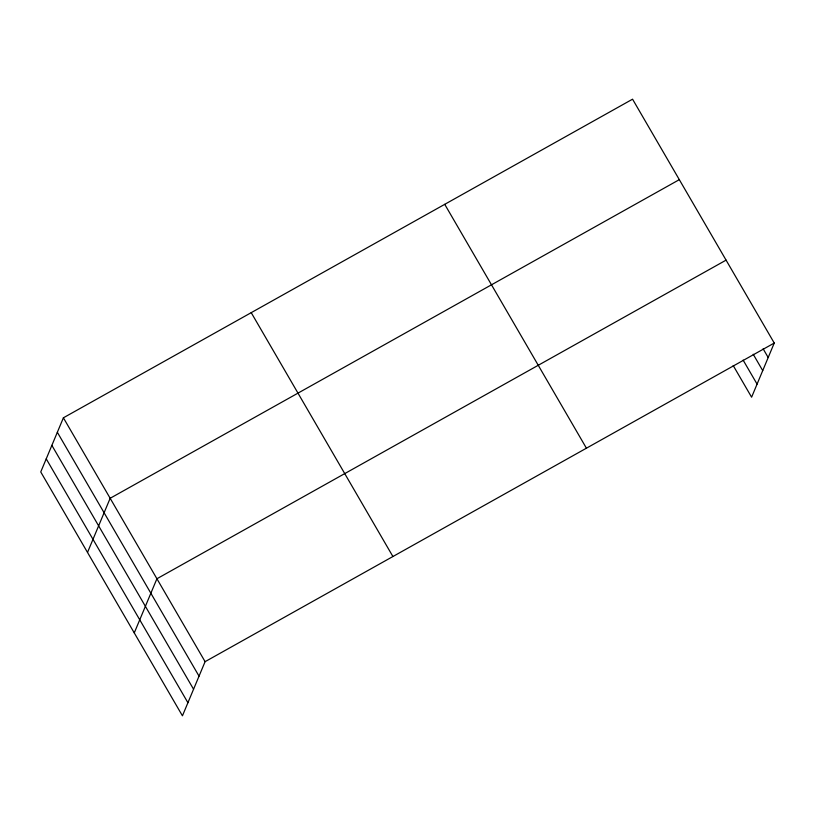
<?xml version="1.0" encoding="UTF-8"?>
<svg xmlns="http://www.w3.org/2000/svg" width="815" height="815" viewBox="0 0 815 815"><rect width="100%" height="100%" fill="white"/><g stroke="black" fill="none" stroke-linecap="round" stroke-linejoin="round"><path stroke-width="1.22" d="M63.397 417.8L40.75 471.956L182.438 715.815L205.095 661.668L774.25 343.044L632.562 99.186L63.397 417.8L205.095 661.668M87.511 552.427L110.157 498.281L679.313 179.657M134.271 632.898L156.918 578.752L726.073 260.138M774.25 343.044L751.603 397.2L733.215 365.558M763.125 348.8L768.199 357.53M753.213 354.25L762.718 370.621M743.127 360.108L757.074 384.11M444.735 204.331L586.423 448.189M251.224 312.654L392.912 556.523M57.345 432.276L199.033 676.144M51.865 445.367L193.562 689.235M46.231 458.855L187.919 702.724"/></g></svg>
